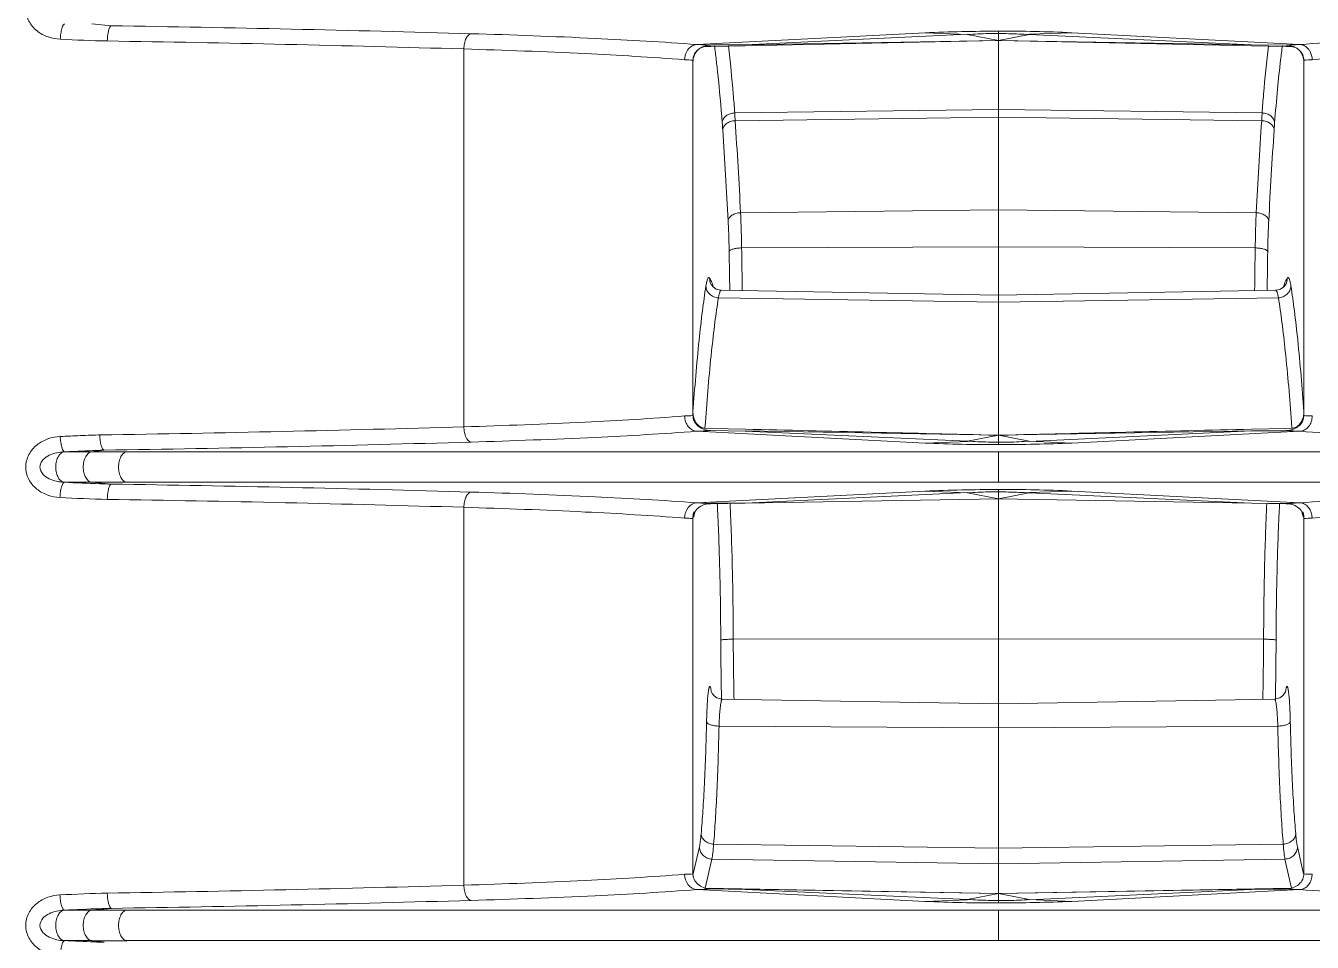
# Model space of a CAD drawing. Header units: millimetres. Extents: x 0 to 2524, y 0 to 1785.
# Drawn here: x 540.9 to 591.4, y 1253.3 to 1289.3 of the extents above; entities that cross this region are included whole.
import ezdxf

# ---------------------------------------------------------------- set-up
doc = ezdxf.new("R2010")
doc.units = ezdxf.units.MM
doc.header["$LTSCALE"] = 0.1
doc.layers.get('0').update_dxf_attribs({"lineweight": 13})

msp = doc.modelspace()

# ---------------------------------------------------------------- linework, layer by layer
for p, q in [((544.218, 1289.299), (543.449, 1289.368)), ((567.219, 1288.561), (576.187, 1289.026)), ((577.852, 1288.962), (569.12, 1288.552)), ((577.853, 1288.949), (576.187, 1289.026)), ((577.853, 1288.949), (579.064, 1288.718)), ((580.276, 1288.949), (579.064, 1288.718)), ((579.064, 1289.088), (579.064, 1288.997)), ((579.064, 1288.992), (579.064, 1288.718)), ((580.276, 1288.949), (589.009, 1288.552)), ((580.277, 1288.962), (581.942, 1289.026)), ((590.91, 1288.561), (581.942, 1289.026)), ((558.064, 1288.387), (558.064, 1273.548)), ((567.401, 1288.553), (567.218, 1288.561)), ((567.574, 1288.545), (567.401, 1288.553)), ((567.57, 1288.483), (567.766, 1288.487)), ((567.765, 1288.535), (567.574, 1288.545)), ((567.765, 1288.544), (569.12, 1288.547)), ((567.766, 1288.487), (569.121, 1288.514)), ((569.12, 1288.547), (579.064, 1288.718)), ((569.121, 1288.514), (579.064, 1288.717)), ((579.064, 1287.042), (579.064, 1288.718)), ((589.008, 1288.515), (579.064, 1288.717)), ((579.064, 1288.718), (589.009, 1288.547)), ((590.363, 1288.487), (589.008, 1288.515)), ((590.364, 1288.535), (589.009, 1288.552)), ((590.558, 1288.483), (590.363, 1288.487)), ((590.545, 1288.544), (590.364, 1288.535)), ((567.064, 1287.946), (567.064, 1273.989)), ((567.064, 1287.872), (567.068, 1287.942)), ((567.064, 1274.14), (567.064, 1287.872)), ((591.065, 1287.872), (591.061, 1287.943)), ((591.065, 1273.989), (591.065, 1287.946)), ((591.065, 1274.141), (591.065, 1287.872)), ((579.064, 1278.72), (579.064, 1287.042)), ((568.705, 1285.874), (579.064, 1286.007)), ((589.423, 1285.874), (579.064, 1286.007)), ((568.723, 1285.569), (579.064, 1285.704)), ((589.406, 1285.569), (579.064, 1285.704)), ((568.936, 1281.957), (579.064, 1282.069)), ((589.193, 1281.957), (579.064, 1282.069)), ((568.975, 1280.572), (579.064, 1280.62)), ((589.154, 1280.573), (579.064, 1280.62)), ((567.788, 1279.123), (567.782, 1279.133)), ((567.864, 1279.042), (567.865, 1279.037)), ((579.064, 1278.72), (568.175, 1278.909)), ((589.954, 1278.91), (579.064, 1278.72)), ((579.064, 1278.438), (579.064, 1278.719)), ((590.265, 1279.042), (590.264, 1279.037)), ((590.298, 1279.059), (590.306, 1279.076)), ((568.065, 1278.615), (579.064, 1278.438)), ((590.064, 1278.616), (579.064, 1278.438)), ((579.065, 1274.537), (579.064, 1278.438)), ((579.065, 1273.217), (579.065, 1274.537)), ((567.535, 1273.493), (567.552, 1273.732)), ((590.595, 1273.493), (590.577, 1273.733)), ((576.187, 1272.91), (567.219, 1273.374)), ((567.767, 1273.487), (567.535, 1273.493)), ((567.765, 1273.4), (569.12, 1273.383)), ((569.122, 1273.455), (567.767, 1273.487)), ((579.064, 1273.218), (569.12, 1273.388)), ((577.853, 1272.986), (569.12, 1273.383)), ((577.853, 1272.986), (579.064, 1273.218)), ((579.065, 1273.217), (578.997, 1273.219)), ((589.009, 1273.388), (579.064, 1273.218)), ((579.065, 1273.217), (579.132, 1273.219)), ((580.276, 1272.986), (579.064, 1273.218)), ((579.064, 1273.218), (579.064, 1272.943)), ((580.277, 1272.973), (589.009, 1273.384)), ((581.942, 1272.91), (590.91, 1273.374)), ((589.007, 1273.455), (590.361, 1273.488)), ((590.364, 1273.392), (589.009, 1273.388)), ((590.361, 1273.488), (590.595, 1273.493)), ((543.449, 1272.567), (543.93, 1272.632)), ((577.852, 1272.973), (576.187, 1272.91)), ((579.064, 1272.939), (579.064, 1272.848)), ((580.276, 1272.986), (581.942, 1272.91)), ((542.375, 1272.567), (543.449, 1272.567)), ((579.064, 1272.567), (544.823, 1272.567)), ((613.306, 1272.567), (579.064, 1272.567)), ((542.37, 1271.369), (543.449, 1271.369)), ((544.218, 1271.299), (543.449, 1271.368)), ((544.823, 1271.369), (579.064, 1271.369)), ((579.064, 1271.369), (613.306, 1271.369)), ((567.219, 1270.561), (576.187, 1271.026)), ((577.852, 1270.962), (569.12, 1270.552)), ((569.12, 1270.547), (579.064, 1270.718)), ((579.065, 1270.717), (569.12, 1270.543)), ((577.853, 1270.949), (576.187, 1271.026)), ((577.853, 1270.949), (579.064, 1270.718)), ((580.276, 1270.949), (579.064, 1270.718)), ((579.064, 1271.088), (579.064, 1270.997)), ((579.064, 1270.992), (579.064, 1270.718)), ((579.064, 1270.718), (589.009, 1270.547)), ((579.065, 1270.444), (579.065, 1270.718)), ((579.065, 1270.717), (589.009, 1270.543)), ((580.276, 1270.949), (589.009, 1270.552)), ((580.277, 1270.962), (581.942, 1271.026)), ((590.91, 1270.561), (581.942, 1271.026)), ((558.064, 1255.548), (558.064, 1270.387)), ((567.663, 1270.517), (567.554, 1270.515)), ((567.765, 1270.535), (567.568, 1270.545)), ((567.766, 1270.519), (567.663, 1270.517)), ((567.765, 1270.544), (569.12, 1270.547)), ((569.12, 1270.543), (567.766, 1270.519)), ((579.065, 1262.666), (579.065, 1270.444)), ((590.364, 1270.535), (589.009, 1270.552)), ((589.009, 1270.543), (590.363, 1270.52)), ((590.363, 1270.52), (590.459, 1270.518)), ((590.545, 1270.544), (590.364, 1270.535)), ((590.459, 1270.518), (590.575, 1270.516)), ((567.065, 1255.937), (567.064, 1270.016)), ((567.064, 1269.946), (567.064, 1255.989)), ((591.065, 1255.937), (591.065, 1270.017)), ((591.065, 1255.989), (591.065, 1269.946)), ((568.648, 1265.206), (579.065, 1265.219)), ((589.482, 1265.207), (579.065, 1265.219)), ((579.065, 1262.666), (568.218, 1262.856)), ((589.911, 1262.856), (579.065, 1262.666)), ((579.065, 1261.728), (579.065, 1262.666)), ((568.09, 1261.793), (579.065, 1261.728)), ((590.04, 1261.794), (579.065, 1261.728)), ((579.065, 1257.001), (579.065, 1261.728)), ((567.318, 1257.052), (567.076, 1255.987)), ((567.876, 1257.158), (579.065, 1257.001)), ((590.254, 1257.159), (579.065, 1257.001)), ((579.065, 1256.382), (579.065, 1257.001)), ((590.811, 1257.052), (591.054, 1255.987)), ((567.548, 1255.426), (567.809, 1256.571)), ((567.809, 1256.571), (579.065, 1256.382)), ((590.321, 1256.571), (579.065, 1256.382)), ((590.582, 1255.427), (590.321, 1256.571)), ((579.065, 1255.217), (579.065, 1256.382)), ((567.219, 1255.374), (576.187, 1254.91)), ((579.065, 1255.217), (567.548, 1255.426)), ((567.765, 1255.4), (569.12, 1255.383)), ((579.064, 1255.218), (569.12, 1255.388)), ((577.853, 1254.986), (569.12, 1255.383)), ((577.852, 1254.973), (576.187, 1254.91)), ((577.853, 1254.986), (579.064, 1255.218)), ((579.064, 1254.943), (579.064, 1255.218)), ((579.065, 1255.217), (590.582, 1255.427)), ((589.009, 1255.388), (579.064, 1255.218)), ((580.276, 1254.986), (579.064, 1255.218)), ((580.276, 1254.986), (581.942, 1254.91)), ((580.277, 1254.973), (589.009, 1255.384)), ((590.91, 1255.374), (581.942, 1254.91)), ((590.364, 1255.392), (589.009, 1255.388)), ((542.37, 1254.567), (543.449, 1254.567)), ((543.449, 1254.567), (544.218, 1254.637)), ((579.064, 1254.567), (544.823, 1254.567)), ((579.064, 1254.848), (579.064, 1254.939)), ((613.306, 1254.567), (579.064, 1254.567)), ((542.375, 1253.369), (543.449, 1253.369)), ((543.449, 1253.368), (543.93, 1253.303)), ((544.823, 1253.369), (579.064, 1253.369)), ((579.064, 1253.369), (613.306, 1253.369))]:
    msp.add_line(p, q)
for points in [[(568.175, 1278.909), (568.143, 1278.911), (567.977, 1278.956), (567.852, 1279.043), (567.788, 1279.123)], [(590.276, 1279.043), (590.152, 1278.957), (589.988, 1278.912), (589.954, 1278.91)], [(590.347, 1279.133), (590.341, 1279.123), (590.276, 1279.043)], [(568.218, 1262.856), (568.16, 1262.86), (568.004, 1262.909), (567.891, 1262.989), (567.816, 1263.081), (567.782, 1263.15), (567.776, 1263.166)], [(590.353, 1263.164), (590.354, 1263.167), (590.344, 1263.141), (590.307, 1263.071), (590.23, 1262.981), (590.114, 1262.904), (589.96, 1262.859), (589.911, 1262.856)]]:
    msp.add_lwpolyline(points)
for centre, radius, start, end in [((528.829, 274.428), 1014.987, 88.333408, 89.131269), ((579.388, 1206.779), 82.309, 90.2251, 92.22854), ((579.151, 1225.937), 63.151, 87.46742, 90.07874), ((527.85, 247.857), 1040.969, 88.336709, 89.107811), ((567.656, 1287.929), 0.577, 137.5777, 141.3675), ((567.737, 1287.79), 0.738, 115.6872, 123.9742), ((567.765, 1287.732), 0.802, 110.5915, 115.7265), ((534.883, 1284.07), 33.324, 6.7019, 7.6621), ((623.24, 1284.072), 33.317, 172.3388, 173.2992), ((596.267, 1170.296), 118.386, 92.59287, 92.77036), ((590.365, 1287.737), 0.797, 64.0894, 68.5744), ((590.473, 1287.93), 0.577, 39.2347, 42.0996), ((561.285, 1170.34), 117.748, 87.18658, 87.34669), ((567.772, 1287.872), 0.708, 170.7382, 174.2641), ((567.758, 1287.874), 0.694, 160.1019, 170.767), ((590.37, 1287.875), 0.694, 9.2386, 19.9005), ((590.356, 1287.872), 0.708, 5.7394, 9.2674), ((596.846, 1170.316), 117.772, 92.65358, 92.8136), ((543.19, 1283.551), 25.098, 3.7903, 4.4299), ((318.014, 1268.927), 251.26, 2.97258, 3.79768), ((840.07, 1268.937), 251.214, 176.20395, 177.0292), ((614.934, 1283.553), 25.093, 175.5716, 176.2113), ((314.816, 1268.386), 253.975, 2.99151, 3.7982), ((843.263, 1268.397), 253.925, 176.20343, 177.01028), ((304.188, 1275.66), 264.341, 0.70495, 1.03553), ((281.697, 1275.515), 287.322, 0.67404, 1.00852), ((876.371, 1275.527), 287.262, 178.99366, 179.32821), ((853.889, 1275.672), 264.288, 178.96664, 179.2973), ((565.151, 1278.286), 2.816, 15.5849, 15.8532), ((592.983, 1278.285), 2.821, 164.1464, 164.4372), ((561.256, 1392.21), 118.364, 272.65336, 272.81259), ((567.948, 1274.14), 0.884, 179.9648, 189.7088), ((590.181, 1274.14), 0.884, 350.2936, 0.0375), ((596.872, 1392.187), 118.341, 267.1872, 267.34713), ((528.36, 2287.942), 1014.829, 270.871396, 271.677306), ((561, 1409.69), 136.458, 272.61213, 272.84192), ((596.383, 1393.909), 120.659, 267.14038, 267.40025), ((527.144, 2360.42), 1087.919, 270.884096, 271.643475), ((578.977, 1335.995), 63.147, 267.46749, 270.07898), ((578.741, 1355.168), 82.32, 270.22523, 272.2284), ((544.361, 1859.585), 587.018, 269.910953, 270.045083), ((544.361, 684.712), 586.657, 89.954876, 90.089088), ((528.829, 256.428), 1014.987, 88.333408, 89.131269), ((527.85, 229.857), 1040.969, 88.336709, 89.107812), ((579.388, 1188.779), 82.309, 90.2251, 92.22854), ((579.151, 1207.937), 63.151, 87.46742, 90.07874), ((561.854, 1152.113), 118.569, 87.23755, 87.40704), ((567.777, 1269.7), 0.837, 100.6239, 110.5957), ((567.776, 1269.707), 0.829, 90.7478, 100.643), ((499.99, 1266.831), 68.128, 2.7978, 3.12055), ((658.126, 1266.834), 68.114, 176.88121, 177.20402), ((590.353, 1269.708), 0.829, 79.924, 89.2313), ((590.352, 1269.704), 0.833, 68.5912, 79.9454), ((596.267, 1152.295), 118.387, 92.59287, 92.77036), ((561.284, 1152.333), 117.755, 87.18659, 87.34669), ((596.846, 1152.309), 117.779, 92.65358, 92.81359), ((716.851, 1265.8), 148.695, 180.24182, 181.13869), ((702.021, 1265.792), 133.375, 180.25157, 181.26993), ((456.133, 1265.787), 133.35, 358.73221, 359.75076), ((441.308, 1265.794), 148.665, 358.86346, 359.76051), ((561.283, 1373.638), 117.79, 272.65371, 272.81339), ((596.844, 1373.592), 117.744, 267.18639, 267.34682), ((528.791, 2253.889), 998.769, 270.876262, 271.679571), ((527.88, 2312.398), 1057.887, 270.884909, 271.650414), ((561.909, 1372.61), 117.356, 272.59273, 272.86005), ((596.124, 1370.609), 115.353, 267.13751, 267.40959), ((544.361, 1841.286), 586.719, 269.910919, 270.045117), ((578.978, 1317.999), 63.151, 267.46757, 270.07889), ((578.741, 1337.156), 82.309, 270.2251, 272.22854), ((544.361, 666.401), 586.967, 89.954912, 90.089052)]:
    msp.add_arc(centre, radius, start, end)
for points, knots in [([(542.21, 1288.769), (542.047, 1288.777), (541.72, 1288.837), (541.277, 1289.073), (540.943, 1289.46), (540.81, 1289.963), (540.938, 1290.467), (541.269, 1290.856), (541.71, 1291.095), (542.038, 1291.157), (542.201, 1291.166)], [0, 0, 0, 0, 0.123702, 0.248135, 0.373626, 0.49996, 0.626309, 0.75183, 0.876286, 1, 1, 1, 1]), ([(542.376, 1289.369), (542.351, 1289.365), (542.302, 1289.297), (542.263, 1289.171), (542.225, 1288.985), (542.213, 1288.845), (542.21, 1288.77)], [0, 0, 0, 0, 0.118475, 0.338595, 0.645808, 1, 1, 1, 1]), ([(544.218, 1289.299), (544.191, 1289.294), (544.139, 1289.227), (544.077, 1289.029), (544.059, 1288.838), (544.057, 1288.7)], [0, 0, 0, 0, 0.12763, 0.34884, 1, 1, 1, 1]), ([(558.345, 1288.986), (558.308, 1288.982), (558.224, 1288.929), (558.137, 1288.791), (558.083, 1288.601), (558.066, 1288.46), (558.064, 1288.387)], [0, 0, 0, 0, 0.162976, 0.394179, 0.689958, 1, 1, 1, 1]), ([(567.219, 1288.561), (565.889, 1288.662), (562.933, 1288.831), (559.975, 1288.939), (558.349, 1288.986)], [0, 0, 0, 0, 0.45044, 1, 1, 1, 1]), ([(579.064, 1288.997), (578.932, 1288.995), (578.527, 1288.991), (578.123, 1288.972), (577.853, 1288.949)], [0, 0, 0, 0, 0.328643, 1, 1, 1, 1]), ([(579.064, 1288.992), (579.197, 1288.991), (579.602, 1288.985), (580.006, 1288.968), (580.276, 1288.949)], [0, 0, 0, 0, 0.328716, 1, 1, 1, 1]), ([(599.78, 1288.986), (598.154, 1288.939), (595.196, 1288.831), (592.24, 1288.662), (590.91, 1288.561)], [0, 0, 0, 0, 0.549559, 1, 1, 1, 1]), ([(558.064, 1288.387), (559.653, 1288.34), (562.545, 1288.231), (565.435, 1288.063), (566.735, 1287.962)], [0, 0, 0, 0, 0.54924, 1, 1, 1, 1]), ([(566.882, 1288.378), (566.86, 1288.35), (566.777, 1288.226), (566.738, 1288.075), (566.736, 1287.962)], [0, 0, 0, 0, 0.242476, 1, 1, 1, 1]), ([(567.036, 1288.509), (567.021, 1288.501), (566.964, 1288.465), (566.914, 1288.418), (566.882, 1288.378)], [0, 0, 0, 0, 0.243071, 1, 1, 1, 1]), ([(567.219, 1288.561), (567.171, 1288.559), (567.107, 1288.544), (567.05, 1288.517), (567.036, 1288.509)], [0, 0, 0, 0, 0.742817, 1, 1, 1, 1]), ([(568.707, 1285.874), (568.688, 1286.118), (568.616, 1286.998), (568.531, 1287.877), (568.454, 1288.51)], [0, 0, 0, 0, 0.277737, 1, 1, 1, 1]), ([(589.421, 1285.874), (589.44, 1286.119), (589.512, 1286.998), (589.598, 1287.877), (589.674, 1288.51)], [0, 0, 0, 0, 0.277736, 1, 1, 1, 1]), ([(590.91, 1288.561), (590.958, 1288.559), (591.022, 1288.544), (591.079, 1288.517), (591.093, 1288.509)], [0, 0, 0, 0, 0.742848, 1, 1, 1, 1]), ([(591.093, 1288.509), (591.108, 1288.501), (591.165, 1288.466), (591.215, 1288.418), (591.247, 1288.379)], [0, 0, 0, 0, 0.243055, 1, 1, 1, 1]), ([(591.247, 1288.379), (591.269, 1288.351), (591.352, 1288.226), (591.391, 1288.075), (591.393, 1287.962)], [0, 0, 0, 0, 0.242489, 1, 1, 1, 1]), ([(591.393, 1287.962), (592.694, 1288.063), (595.583, 1288.231), (598.476, 1288.34), (600.065, 1288.387)], [0, 0, 0, 0, 0.450754, 1, 1, 1, 1]), ([(567.979, 1287.959), (568, 1287.776), (568.092, 1286.954), (568.163, 1286.13), (568.213, 1285.49)], [0, 0, 0, 0, 0.223334, 1, 1, 1, 1]), ([(590.15, 1287.96), (590.105, 1287.578), (590.019, 1286.755), (589.95, 1285.931), (589.915, 1285.49)], [0, 0, 0, 0, 0.464826, 1, 1, 1, 1]), ([(568.707, 1285.874), (568.645, 1285.871), (568.522, 1285.849), (568.363, 1285.766), (568.249, 1285.643), (568.216, 1285.539), (568.213, 1285.49)], [0, 0, 0, 0, 0.276877, 0.540341, 0.780675, 1, 1, 1, 1]), ([(568.723, 1285.569), (568.721, 1285.595), (568.716, 1285.697), (568.708, 1285.798), (568.705, 1285.874)], [0, 0, 0, 0, 0.257846, 1, 1, 1, 1]), ([(589.406, 1285.569), (589.407, 1285.595), (589.413, 1285.697), (589.42, 1285.799), (589.423, 1285.874)], [0, 0, 0, 0, 0.257846, 1, 1, 1, 1]), ([(589.421, 1285.874), (589.484, 1285.872), (589.606, 1285.849), (589.766, 1285.766), (589.88, 1285.643), (589.913, 1285.54), (589.915, 1285.49)], [0, 0, 0, 0, 0.276877, 0.54034, 0.780675, 1, 1, 1, 1]), ([(568.723, 1285.569), (568.661, 1285.566), (568.541, 1285.544), (568.384, 1285.467), (568.27, 1285.354), (568.236, 1285.257), (568.233, 1285.21)], [0, 0, 0, 0, 0.283621, 0.550241, 0.788194, 1, 1, 1, 1]), ([(589.406, 1285.569), (589.468, 1285.566), (589.588, 1285.545), (589.745, 1285.468), (589.858, 1285.354), (589.892, 1285.257), (589.895, 1285.211)], [0, 0, 0, 0, 0.283621, 0.55024, 0.788194, 1, 1, 1, 1]), ([(568.936, 1281.957), (568.875, 1281.954), (568.756, 1281.936), (568.6, 1281.869), (568.485, 1281.77), (568.448, 1281.682), (568.445, 1281.641)], [0, 0, 0, 0, 0.295227, 0.567799, 0.801923, 1, 1, 1, 1]), ([(568.975, 1280.572), (568.973, 1280.696), (568.965, 1281.158), (568.951, 1281.619), (568.936, 1281.957)], [0, 0, 0, 0, 0.268703, 1, 1, 1, 1]), ([(589.154, 1280.573), (589.155, 1280.697), (589.164, 1281.158), (589.178, 1281.62), (589.193, 1281.957)], [0, 0, 0, 0, 0.268703, 1, 1, 1, 1]), ([(589.192, 1281.957), (589.254, 1281.955), (589.373, 1281.936), (589.529, 1281.869), (589.643, 1281.771), (589.68, 1281.683), (589.684, 1281.641)], [0, 0, 0, 0, 0.295226, 0.567798, 0.801923, 1, 1, 1, 1]), ([(568.445, 1281.641), (568.45, 1281.549), (568.469, 1281.148), (568.48, 1280.747), (568.485, 1280.437)], [0, 0, 0, 0, 0.228645, 1, 1, 1, 1]), ([(589.684, 1281.641), (589.679, 1281.55), (589.66, 1281.149), (589.649, 1280.747), (589.643, 1280.438)], [0, 0, 0, 0, 0.228645, 1, 1, 1, 1]), ([(568.975, 1280.572), (568.914, 1280.571), (568.801, 1280.563), (568.668, 1280.539), (568.581, 1280.512), (568.534, 1280.49), (568.501, 1280.467), (568.488, 1280.447), (568.485, 1280.437)], [0, 0, 0, 0, 0.3469, 0.648432, 0.770685, 0.869877, 0.945097, 1, 1, 1, 1]), ([(589.154, 1280.573), (589.214, 1280.571), (589.327, 1280.563), (589.46, 1280.54), (589.547, 1280.512), (589.595, 1280.49), (589.628, 1280.467), (589.641, 1280.447), (589.643, 1280.438)], [0, 0, 0, 0, 0.346898, 0.648429, 0.770683, 0.869876, 0.945096, 1, 1, 1, 1]), ([(567.575, 1279.079), (567.584, 1279.138), (567.599, 1279.219), (567.624, 1279.315), (567.642, 1279.363), (567.658, 1279.394), (567.676, 1279.41), (567.691, 1279.409), (567.705, 1279.401), (567.712, 1279.39), (567.717, 1279.381)], [0, 0, 0, 0, 0.450425, 0.615546, 0.740335, 0.826468, 0.880652, 0.903234, 0.928696, 1, 1, 1, 1]), ([(567.717, 1279.381), (567.731, 1279.366), (567.758, 1279.327), (567.81, 1279.22), (567.84, 1279.125), (567.86, 1279.055)], [0, 0, 0, 0, 0.170653, 0.392307, 1, 1, 1, 1]), ([(590.412, 1279.382), (590.398, 1279.367), (590.371, 1279.328), (590.319, 1279.22), (590.288, 1279.125), (590.269, 1279.055)], [0, 0, 0, 0, 0.170659, 0.392315, 1, 1, 1, 1]), ([(590.554, 1279.079), (590.544, 1279.139), (590.53, 1279.22), (590.504, 1279.316), (590.487, 1279.363), (590.471, 1279.395), (590.453, 1279.41), (590.438, 1279.409), (590.424, 1279.401), (590.417, 1279.39), (590.412, 1279.382)], [0, 0, 0, 0, 0.450413, 0.61553, 0.740318, 0.826453, 0.880642, 0.903228, 0.928693, 1, 1, 1, 1]), ([(567.575, 1279.079), (567.523, 1278.755), (567.425, 1278.048), (567.24, 1276.403), (567.132, 1275.079), (567.064, 1274.14)], [0, 0, 0, 0, 0.197673, 0.431337, 1, 1, 1, 1]), ([(568.065, 1278.615), (568.002, 1278.618), (567.876, 1278.645), (567.715, 1278.748), (567.605, 1278.899), (567.576, 1279.019), (567.575, 1279.079)], [0, 0, 0, 0, 0.257576, 0.511757, 0.75914, 1, 1, 1, 1]), ([(568.065, 1278.615), (568.073, 1278.658), (568.088, 1278.733), (568.111, 1278.817), (568.131, 1278.866), (568.146, 1278.893), (568.164, 1278.91), (568.175, 1278.909)], [0, 0, 0, 0, 0.405576, 0.703936, 0.813122, 0.896781, 1, 1, 1, 1]), ([(590.064, 1278.616), (590.056, 1278.659), (590.041, 1278.733), (590.018, 1278.817), (589.997, 1278.866), (589.982, 1278.893), (589.965, 1278.91), (589.954, 1278.91)], [0, 0, 0, 0, 0.405566, 0.703921, 0.813107, 0.896769, 1, 1, 1, 1]), ([(590.064, 1278.616), (590.127, 1278.618), (590.253, 1278.646), (590.413, 1278.749), (590.524, 1278.899), (590.552, 1279.02), (590.554, 1279.079)], [0, 0, 0, 0, 0.257576, 0.511757, 0.75914, 1, 1, 1, 1]), ([(590.554, 1279.079), (590.605, 1278.756), (590.704, 1278.049), (590.889, 1276.403), (590.997, 1275.079), (591.065, 1274.141)], [0, 0, 0, 0, 0.197674, 0.431338, 1, 1, 1, 1]), ([(567.552, 1273.732), (567.62, 1274.661), (567.729, 1275.971), (567.915, 1277.597), (568.013, 1278.296), (568.065, 1278.615)], [0, 0, 0, 0, 0.56882, 0.802507, 1, 1, 1, 1]), ([(590.577, 1273.733), (590.509, 1274.661), (590.4, 1275.971), (590.214, 1277.598), (590.116, 1278.297), (590.064, 1278.616)], [0, 0, 0, 0, 0.568821, 0.802508, 1, 1, 1, 1]), ([(566.736, 1273.974), (565.435, 1273.872), (562.545, 1273.705), (559.653, 1273.596), (558.064, 1273.548)], [0, 0, 0, 0, 0.45077, 1, 1, 1, 1]), ([(567.219, 1273.374), (567.155, 1273.377), (567.023, 1273.414), (566.866, 1273.553), (566.763, 1273.748), (566.737, 1273.897), (566.735, 1273.974)], [0, 0, 0, 0, 0.227241, 0.46859, 0.728501, 1, 1, 1, 1]), ([(567.535, 1273.493), (567.474, 1273.494), (567.352, 1273.529), (567.213, 1273.653), (567.121, 1273.812), (567.087, 1273.931), (567.077, 1273.991)], [0, 0, 0, 0, 0.248988, 0.498837, 0.749288, 1, 1, 1, 1]), ([(567.474, 1273.456), (567.397, 1273.486), (567.251, 1273.569), (567.146, 1273.703), (567.111, 1273.777)], [0, 0, 0, 0, 0.500445, 1, 1, 1, 1]), ([(590.595, 1273.493), (590.655, 1273.495), (590.777, 1273.53), (590.916, 1273.653), (591.008, 1273.813), (591.042, 1273.931), (591.052, 1273.991)], [0, 0, 0, 0, 0.248988, 0.498837, 0.749288, 1, 1, 1, 1]), ([(591.02, 1273.783), (590.985, 1273.707), (590.879, 1273.57), (590.731, 1273.486), (590.653, 1273.455)], [0, 0, 0, 0, 0.499526, 1, 1, 1, 1]), ([(590.91, 1273.374), (590.974, 1273.377), (591.106, 1273.414), (591.263, 1273.553), (591.366, 1273.748), (591.392, 1273.897), (591.394, 1273.974)], [0, 0, 0, 0, 0.227228, 0.468594, 0.728493, 1, 1, 1, 1]), ([(542.197, 1270.77), (542.034, 1270.779), (541.707, 1270.841), (541.267, 1271.081), (540.937, 1271.47), (540.81, 1271.974), (540.943, 1272.476), (541.276, 1272.862), (541.718, 1273.098), (542.045, 1273.158), (542.208, 1273.166)], [0, 0, 0, 0, 0.123715, 0.248168, 0.373683, 0.500029, 0.626364, 0.751862, 0.8763, 1, 1, 1, 1]), ([(542.208, 1273.166), (542.473, 1273.178), (542.869, 1273.196), (543.398, 1273.218), (543.662, 1273.226), (543.794, 1273.231)], [0, 0, 0, 0, 0.500771, 0.750584, 1, 1, 1, 1]), ([(542.375, 1272.567), (542.35, 1272.57), (542.302, 1272.639), (542.264, 1272.764), (542.224, 1272.951), (542.212, 1273.091), (542.208, 1273.166)], [0, 0, 0, 0, 0.117858, 0.337921, 0.645565, 1, 1, 1, 1]), ([(543.93, 1272.631), (543.903, 1272.636), (543.85, 1272.703), (543.787, 1272.901), (543.768, 1273.092), (543.765, 1273.231)], [0, 0, 0, 0, 0.127756, 0.349061, 1, 1, 1, 1]), ([(558.344, 1272.949), (558.255, 1272.958), (558.144, 1273.116), (558.083, 1273.33), (558.066, 1273.474), (558.064, 1273.548)], [0, 0, 0, 0, 0.385942, 0.67618, 1, 1, 1, 1]), ([(558.346, 1272.949), (559.973, 1272.997), (562.932, 1273.105), (565.889, 1273.273), (567.219, 1273.374)], [0, 0, 0, 0, 0.549541, 1, 1, 1, 1]), ([(590.91, 1273.374), (592.24, 1273.273), (595.197, 1273.105), (598.157, 1272.997), (599.783, 1272.949)], [0, 0, 0, 0, 0.45046, 1, 1, 1, 1]), ([(542.375, 1272.567), (542.505, 1272.573), (543.023, 1272.596), (543.542, 1272.619), (543.93, 1272.63)], [0, 0, 0, 0, 0.251227, 1, 1, 1, 1]), ([(579.064, 1272.943), (578.932, 1272.945), (578.527, 1272.95), (578.123, 1272.967), (577.853, 1272.986)], [0, 0, 0, 0, 0.328709, 1, 1, 1, 1]), ([(579.064, 1272.939), (579.197, 1272.94), (579.602, 1272.945), (580.006, 1272.964), (580.276, 1272.986)], [0, 0, 0, 0, 0.328651, 1, 1, 1, 1]), ([(542.375, 1272.567), (542.272, 1272.563), (542.068, 1272.538), (541.822, 1272.457), (541.644, 1272.354), (541.525, 1272.254), (541.436, 1272.125), (541.386, 1271.92), (541.509, 1271.667), (541.77, 1271.497), (542.062, 1271.398), (542.267, 1271.373), (542.37, 1271.369)], [0, 0, 0, 0, 0.125249, 0.250281, 0.312855, 0.375662, 0.438448, 0.501433, 0.625042, 0.749708, 0.874702, 1, 1, 1, 1]), ([(542.37, 1271.369), (542.325, 1271.374), (542.227, 1271.417), (542.121, 1271.554), (542.05, 1271.745), (542.025, 1271.97), (542.051, 1272.194), (542.122, 1272.385), (542.23, 1272.52), (542.329, 1272.563), (542.375, 1272.567)], [0, 0, 0, 0, 0.09177, 0.203553, 0.342025, 0.499671, 0.657112, 0.795095, 0.906896, 1, 1, 1, 1]), ([(543.449, 1271.369), (543.404, 1271.373), (543.304, 1271.418), (543.196, 1271.561), (543.128, 1271.753), (543.106, 1271.968), (543.128, 1272.182), (543.196, 1272.374), (543.304, 1272.517), (543.404, 1272.563), (543.449, 1272.567)], [0, 0, 0, 0, 0.091598, 0.211061, 0.354283, 0.5, 0.645717, 0.788939, 0.908402, 1, 1, 1, 1]), ([(544.823, 1271.369), (544.78, 1271.373), (544.682, 1271.419), (544.579, 1271.562), (544.514, 1271.754), (544.492, 1271.968), (544.514, 1272.182), (544.579, 1272.373), (544.682, 1272.516), (544.78, 1272.563), (544.823, 1272.567)], [0, 0, 0, 0, 0.089758, 0.20873, 0.352828, 0.5, 0.647172, 0.79127, 0.910242, 1, 1, 1, 1]), ([(579.064, 1271.369), (579.063, 1271.387), (579.067, 1271.449), (579.064, 1271.575), (579.065, 1271.757), (579.064, 1271.968), (579.065, 1272.179), (579.064, 1272.361), (579.067, 1272.486), (579.062, 1272.549), (579.064, 1272.567)], [0, 0, 0, 0, 0.04575, 0.156121, 0.315044, 0.500201, 0.685362, 0.844145, 0.954306, 1, 1, 1, 1]), ([(542.37, 1271.369), (542.344, 1271.366), (542.292, 1271.298), (542.248, 1271.172), (542.212, 1270.985), (542.2, 1270.845), (542.196, 1270.77)], [0, 0, 0, 0, 0.121759, 0.34286, 0.648189, 1, 1, 1, 1]), ([(544.218, 1271.299), (544.065, 1271.302), (543.449, 1271.318), (542.833, 1271.348), (542.37, 1271.369)], [0, 0, 0, 0, 0.248144, 1, 1, 1, 1]), ([(544.218, 1271.299), (544.191, 1271.294), (544.139, 1271.227), (544.077, 1271.029), (544.059, 1270.838), (544.057, 1270.7)], [0, 0, 0, 0, 0.127629, 0.34884, 1, 1, 1, 1]), ([(558.345, 1270.986), (558.308, 1270.982), (558.224, 1270.929), (558.137, 1270.791), (558.083, 1270.601), (558.066, 1270.46), (558.064, 1270.387)], [0, 0, 0, 0, 0.162976, 0.394179, 0.689958, 1, 1, 1, 1]), ([(567.219, 1270.561), (565.889, 1270.662), (562.933, 1270.831), (559.975, 1270.939), (558.349, 1270.986)], [0, 0, 0, 0, 0.45044, 1, 1, 1, 1]), ([(579.064, 1270.997), (578.932, 1270.995), (578.527, 1270.991), (578.123, 1270.972), (577.853, 1270.949)], [0, 0, 0, 0, 0.328643, 1, 1, 1, 1]), ([(579.064, 1270.992), (579.197, 1270.991), (579.602, 1270.985), (580.006, 1270.968), (580.276, 1270.949)], [0, 0, 0, 0, 0.328716, 1, 1, 1, 1]), ([(599.78, 1270.986), (598.154, 1270.939), (595.196, 1270.831), (592.24, 1270.662), (590.91, 1270.561)], [0, 0, 0, 0, 0.549559, 1, 1, 1, 1]), ([(558.064, 1270.387), (559.653, 1270.34), (562.545, 1270.231), (565.435, 1270.063), (566.735, 1269.962)], [0, 0, 0, 0, 0.54924, 1, 1, 1, 1]), ([(567.219, 1270.561), (567.156, 1270.559), (567.026, 1270.52), (566.812, 1270.333), (566.739, 1270.109), (566.736, 1269.962)], [0, 0, 0, 0, 0.225854, 0.469582, 1, 1, 1, 1]), ([(567.132, 1270.178), (567.129, 1270.156), (567.122, 1270.117), (567.11, 1270.066), (567.098, 1270.032), (567.088, 1270.015), (567.082, 1270.011)], [0, 0, 0, 0, 0.384395, 0.678612, 0.881669, 1, 1, 1, 1]), ([(567.483, 1270.483), (567.404, 1270.453), (567.254, 1270.37), (567.145, 1270.232), (567.11, 1270.156)], [0, 0, 0, 0, 0.50034, 1, 1, 1, 1]), ([(568.037, 1270.156), (568.075, 1269.372), (568.131, 1267.71), (568.153, 1266.048), (568.157, 1265.172)], [0, 0, 0, 0, 0.47267, 1, 1, 1, 1]), ([(568.648, 1265.206), (568.644, 1266.145), (568.621, 1267.923), (568.563, 1269.701), (568.523, 1270.539)], [0, 0, 0, 0, 0.528245, 1, 1, 1, 1]), ([(589.482, 1265.207), (589.486, 1266.146), (589.509, 1267.924), (589.566, 1269.701), (589.606, 1270.539)], [0, 0, 0, 0, 0.528245, 1, 1, 1, 1]), ([(590.092, 1270.157), (590.054, 1269.372), (589.998, 1267.711), (589.976, 1266.049), (589.972, 1265.173)], [0, 0, 0, 0, 0.47267, 1, 1, 1, 1]), ([(590.656, 1270.479), (590.733, 1270.449), (590.879, 1270.365), (590.984, 1270.23), (591.018, 1270.155)], [0, 0, 0, 0, 0.500404, 1, 1, 1, 1]), ([(590.91, 1270.561), (590.973, 1270.559), (591.103, 1270.52), (591.317, 1270.333), (591.39, 1270.109), (591.393, 1269.962)], [0, 0, 0, 0, 0.225853, 0.469568, 1, 1, 1, 1]), ([(590.998, 1270.176), (591.001, 1270.155), (591.008, 1270.117), (591.019, 1270.067), (591.031, 1270.034), (591.041, 1270.017), (591.046, 1270.012)], [0, 0, 0, 0, 0.380959, 0.674134, 0.878568, 1, 1, 1, 1]), ([(591.393, 1269.962), (592.694, 1270.063), (595.583, 1270.231), (598.476, 1270.34), (600.065, 1270.387)], [0, 0, 0, 0, 0.450754, 1, 1, 1, 1]), ([(568.648, 1265.206), (568.589, 1265.206), (568.501, 1265.204), (568.388, 1265.2), (568.314, 1265.196), (568.252, 1265.191), (568.205, 1265.185), (568.176, 1265.179), (568.161, 1265.176), (568.157, 1265.172)], [0, 0, 0, 0, 0.359045, 0.532005, 0.687068, 0.814848, 0.910351, 0.971047, 1, 1, 1, 1]), ([(589.482, 1265.207), (589.541, 1265.206), (589.628, 1265.205), (589.741, 1265.2), (589.816, 1265.196), (589.877, 1265.191), (589.924, 1265.186), (589.953, 1265.18), (589.969, 1265.176), (589.972, 1265.173)], [0, 0, 0, 0, 0.359042, 0.532001, 0.687063, 0.814844, 0.910348, 0.971045, 1, 1, 1, 1]), ([(567.599, 1261.964), (567.605, 1262.201), (567.616, 1262.53), (567.644, 1262.93), (567.661, 1263.093), (567.671, 1263.163)], [0, 0, 0, 0, 0.591643, 0.823301, 1, 1, 1, 1]), ([(567.671, 1263.163), (567.675, 1263.191), (567.681, 1263.23), (567.691, 1263.279), (567.698, 1263.306), (567.705, 1263.327), (567.712, 1263.343), (567.719, 1263.353), (567.733, 1263.358), (567.744, 1263.342), (567.751, 1263.325), (567.762, 1263.291), (567.774, 1263.234), (567.782, 1263.185), (567.786, 1263.156)], [0, 0, 0, 0, 0.204213, 0.285722, 0.353334, 0.407044, 0.447143, 0.474765, 0.493594, 0.541152, 0.583192, 0.638865, 0.791821, 1, 1, 1, 1]), ([(590.459, 1263.163), (590.455, 1263.191), (590.448, 1263.231), (590.438, 1263.279), (590.431, 1263.307), (590.424, 1263.328), (590.417, 1263.343), (590.41, 1263.354), (590.396, 1263.359), (590.385, 1263.343), (590.378, 1263.325), (590.367, 1263.29), (590.355, 1263.233), (590.347, 1263.183), (590.343, 1263.154)], [0, 0, 0, 0, 0.203595, 0.284788, 0.352079, 0.405466, 0.445247, 0.472582, 0.491256, 0.539222, 0.581564, 0.637558, 0.791171, 1, 1, 1, 1]), ([(590.53, 1261.964), (590.524, 1262.201), (590.513, 1262.531), (590.485, 1262.93), (590.468, 1263.093), (590.459, 1263.163)], [0, 0, 0, 0, 0.591643, 0.823301, 1, 1, 1, 1]), ([(568.218, 1262.856), (568.209, 1262.856), (568.196, 1262.837), (568.186, 1262.812), (568.171, 1262.762), (568.156, 1262.679), (568.138, 1262.555), (568.123, 1262.4), (568.103, 1262.142), (568.094, 1261.937), (568.09, 1261.793)], [0, 0, 0, 0, 0.025732, 0.049159, 0.080519, 0.167043, 0.284222, 0.429595, 0.60001, 1, 1, 1, 1]), ([(589.911, 1262.856), (589.921, 1262.856), (589.933, 1262.838), (589.943, 1262.812), (589.958, 1262.763), (589.974, 1262.68), (589.991, 1262.555), (590.007, 1262.4), (590.026, 1262.143), (590.035, 1261.938), (590.04, 1261.794)], [0, 0, 0, 0, 0.025734, 0.049161, 0.080521, 0.167046, 0.284225, 0.429597, 0.600011, 1, 1, 1, 1]), ([(567.599, 1261.964), (567.58, 1261.147), (567.542, 1259.98), (567.461, 1258.513), (567.412, 1257.862), (567.386, 1257.561)], [0, 0, 0, 0, 0.555735, 0.794456, 1, 1, 1, 1]), ([(567.599, 1261.964), (567.604, 1261.938), (567.638, 1261.903), (567.694, 1261.87), (567.782, 1261.835), (567.915, 1261.805), (568.029, 1261.795), (568.09, 1261.793)], [0, 0, 0, 0, 0.142697, 0.244238, 0.366369, 0.662428, 1, 1, 1, 1]), ([(567.876, 1257.158), (567.903, 1257.475), (567.951, 1258.161), (568.032, 1259.705), (568.07, 1260.934), (568.09, 1261.793)], [0, 0, 0, 0, 0.20555, 0.444261, 1, 1, 1, 1]), ([(590.53, 1261.964), (590.526, 1261.939), (590.492, 1261.903), (590.435, 1261.871), (590.348, 1261.835), (590.215, 1261.805), (590.101, 1261.795), (590.04, 1261.794)], [0, 0, 0, 0, 0.142698, 0.24424, 0.366371, 0.66243, 1, 1, 1, 1]), ([(590.254, 1257.159), (590.227, 1257.475), (590.179, 1258.161), (590.097, 1259.706), (590.059, 1260.934), (590.04, 1261.794)], [0, 0, 0, 0, 0.20555, 0.444262, 1, 1, 1, 1]), ([(590.53, 1261.964), (590.549, 1261.148), (590.588, 1259.981), (590.669, 1258.514), (590.717, 1257.863), (590.744, 1257.562)], [0, 0, 0, 0, 0.555735, 0.794456, 1, 1, 1, 1]), ([(567.386, 1257.561), (567.377, 1257.461), (567.359, 1257.29), (567.334, 1257.12), (567.318, 1257.052)], [0, 0, 0, 0, 0.589056, 1, 1, 1, 1]), ([(567.386, 1257.561), (567.388, 1257.51), (567.42, 1257.403), (567.532, 1257.273), (567.691, 1257.185), (567.814, 1257.161), (567.876, 1257.158)], [0, 0, 0, 0, 0.224865, 0.467022, 0.728048, 1, 1, 1, 1]), ([(590.744, 1257.562), (590.741, 1257.51), (590.71, 1257.403), (590.597, 1257.273), (590.439, 1257.186), (590.316, 1257.161), (590.254, 1257.159)], [0, 0, 0, 0, 0.224865, 0.467023, 0.728049, 1, 1, 1, 1]), ([(590.744, 1257.562), (590.753, 1257.461), (590.77, 1257.291), (590.796, 1257.121), (590.811, 1257.052)], [0, 0, 0, 0, 0.589056, 1, 1, 1, 1]), ([(567.318, 1257.052), (567.319, 1256.99), (567.347, 1256.866), (567.457, 1256.708), (567.618, 1256.601), (567.745, 1256.573), (567.809, 1256.571)], [0, 0, 0, 0, 0.245253, 0.494105, 0.746375, 1, 1, 1, 1]), ([(567.876, 1257.158), (567.867, 1257.042), (567.85, 1256.846), (567.824, 1256.65), (567.809, 1256.571)], [0, 0, 0, 0, 0.589468, 1, 1, 1, 1]), ([(590.254, 1257.159), (590.263, 1257.043), (590.28, 1256.847), (590.305, 1256.651), (590.321, 1256.571)], [0, 0, 0, 0, 0.589468, 1, 1, 1, 1]), ([(590.811, 1257.052), (590.81, 1256.991), (590.783, 1256.866), (590.673, 1256.709), (590.512, 1256.602), (590.385, 1256.574), (590.321, 1256.571)], [0, 0, 0, 0, 0.245253, 0.494105, 0.746375, 1, 1, 1, 1]), ([(566.736, 1255.974), (565.436, 1255.872), (562.546, 1255.705), (559.653, 1255.596), (558.064, 1255.548)], [0, 0, 0, 0, 0.450752, 1, 1, 1, 1]), ([(567.219, 1255.374), (567.156, 1255.377), (567.026, 1255.416), (566.812, 1255.602), (566.739, 1255.826), (566.736, 1255.974)], [0, 0, 0, 0, 0.225853, 0.469568, 1, 1, 1, 1]), ([(590.91, 1255.374), (590.973, 1255.377), (591.103, 1255.416), (591.317, 1255.602), (591.39, 1255.826), (591.393, 1255.974)], [0, 0, 0, 0, 0.225854, 0.469582, 1, 1, 1, 1]), ([(558.346, 1254.949), (558.308, 1254.953), (558.224, 1255.007), (558.137, 1255.145), (558.083, 1255.335), (558.066, 1255.476), (558.064, 1255.548)], [0, 0, 0, 0, 0.163377, 0.394933, 0.69059, 1, 1, 1, 1]), ([(567.473, 1255.456), (567.396, 1255.486), (567.25, 1255.57), (567.145, 1255.704), (567.111, 1255.779)], [0, 0, 0, 0, 0.500392, 1, 1, 1, 1]), ([(590.646, 1255.453), (590.725, 1255.482), (590.875, 1255.566), (590.983, 1255.703), (591.018, 1255.78)], [0, 0, 0, 0, 0.500347, 1, 1, 1, 1]), ([(542.197, 1255.165), (542.034, 1255.157), (541.707, 1255.094), (541.267, 1254.854), (540.937, 1254.465), (540.81, 1253.962), (540.943, 1253.46), (541.276, 1253.074), (541.718, 1252.838), (542.045, 1252.777), (542.208, 1252.77)], [0, 0, 0, 0, 0.123714, 0.248171, 0.373688, 0.500031, 0.626366, 0.751864, 0.876301, 1, 1, 1, 1]), ([(542.196, 1255.165), (542.2, 1255.09), (542.212, 1254.951), (542.248, 1254.763), (542.292, 1254.637), (542.344, 1254.57), (542.37, 1254.567)], [0, 0, 0, 0, 0.351714, 0.65701, 0.878171, 1, 1, 1, 1]), ([(544.057, 1255.236), (544.059, 1255.097), (544.077, 1254.907), (544.139, 1254.709), (544.191, 1254.642), (544.218, 1254.637)], [0, 0, 0, 0, 0.650948, 0.872266, 1, 1, 1, 1]), ([(558.349, 1254.949), (559.975, 1254.997), (562.933, 1255.105), (565.889, 1255.273), (567.219, 1255.374)], [0, 0, 0, 0, 0.549559, 1, 1, 1, 1]), ([(579.064, 1254.943), (578.932, 1254.945), (578.527, 1254.95), (578.123, 1254.967), (577.853, 1254.986)], [0, 0, 0, 0, 0.328716, 1, 1, 1, 1]), ([(579.064, 1254.939), (579.197, 1254.94), (579.602, 1254.945), (580.006, 1254.964), (580.276, 1254.986)], [0, 0, 0, 0, 0.328643, 1, 1, 1, 1]), ([(590.91, 1255.374), (592.24, 1255.274), (595.196, 1255.105), (598.154, 1254.997), (599.78, 1254.949)], [0, 0, 0, 0, 0.45044, 1, 1, 1, 1]), ([(542.37, 1254.567), (542.267, 1254.563), (542.062, 1254.538), (541.77, 1254.438), (541.509, 1254.269), (541.361, 1253.965), (541.513, 1253.663), (541.774, 1253.495), (542.067, 1253.397), (542.272, 1253.372), (542.375, 1253.369)], [0, 0, 0, 0, 0.125638, 0.250963, 0.376025, 0.500061, 0.623984, 0.749074, 0.874429, 1, 1, 1, 1]), ([(542.37, 1254.567), (542.325, 1254.562), (542.227, 1254.518), (542.121, 1254.382), (542.05, 1254.191), (542.025, 1253.966), (542.051, 1253.742), (542.122, 1253.551), (542.23, 1253.415), (542.329, 1253.373), (542.375, 1253.369)], [0, 0, 0, 0, 0.091771, 0.203554, 0.342025, 0.499671, 0.657112, 0.795095, 0.906896, 1, 1, 1, 1]), ([(544.218, 1254.637), (544.065, 1254.634), (543.449, 1254.617), (542.833, 1254.586), (542.37, 1254.567)], [0, 0, 0, 0, 0.248254, 1, 1, 1, 1]), ([(543.449, 1254.567), (543.404, 1254.563), (543.304, 1254.517), (543.196, 1254.374), (543.128, 1254.182), (543.106, 1253.968), (543.128, 1253.753), (543.196, 1253.561), (543.304, 1253.418), (543.404, 1253.373), (543.449, 1253.369)], [0, 0, 0, 0, 0.091598, 0.211061, 0.354283, 0.5, 0.645717, 0.788939, 0.908402, 1, 1, 1, 1]), ([(544.823, 1254.567), (544.78, 1254.563), (544.682, 1254.516), (544.579, 1254.373), (544.514, 1254.182), (544.492, 1253.968), (544.514, 1253.754), (544.579, 1253.562), (544.682, 1253.419), (544.78, 1253.373), (544.823, 1253.369)], [0, 0, 0, 0, 0.089757, 0.208729, 0.352828, 0.5, 0.647172, 0.791271, 0.910243, 1, 1, 1, 1]), ([(579.064, 1253.369), (579.063, 1253.387), (579.067, 1253.449), (579.064, 1253.575), (579.065, 1253.757), (579.064, 1253.968), (579.065, 1254.179), (579.064, 1254.361), (579.067, 1254.486), (579.062, 1254.549), (579.064, 1254.567)], [0, 0, 0, 0, 0.045746, 0.156123, 0.315063, 0.500227, 0.685373, 0.844129, 0.954297, 1, 1, 1, 1]), ([(542.375, 1253.369), (542.35, 1253.365), (542.302, 1253.296), (542.264, 1253.171), (542.224, 1252.985), (542.212, 1252.845), (542.208, 1252.77)], [0, 0, 0, 0, 0.117862, 0.337926, 0.645567, 1, 1, 1, 1]), ([(543.93, 1253.305), (543.801, 1253.309), (543.283, 1253.327), (542.765, 1253.352), (542.375, 1253.369)], [0, 0, 0, 0, 0.248044, 1, 1, 1, 1])]:
    msp.add_open_spline(points, degree=3, knots=knots)
for points in [[(542.21, 1288.769), (542.826, 1288.743), (543.442, 1288.71), (544.058, 1288.7)], [(567.324, 1288.402), (567.279, 1288.371), (567.237, 1288.335), (567.201, 1288.294)], [(567.23, 1288.319), (567.258, 1288.35), (567.29, 1288.378), (567.325, 1288.401)], [(567.325, 1288.401), (567.354, 1288.421), (567.386, 1288.438), (567.419, 1288.451)], [(567.419, 1288.451), (567.467, 1288.47), (567.519, 1288.481), (567.57, 1288.483)], [(567.765, 1288.537), (567.67, 1288.535), (567.573, 1288.517), (567.483, 1288.483)], [(590.364, 1288.537), (590.463, 1288.535), (590.564, 1288.515), (590.656, 1288.479)], [(590.711, 1288.451), (590.663, 1288.47), (590.61, 1288.482), (590.558, 1288.483)], [(590.811, 1288.397), (590.78, 1288.419), (590.746, 1288.437), (590.711, 1288.451)], [(590.713, 1288.454), (590.747, 1288.438), (590.78, 1288.419), (590.811, 1288.397)], [(590.901, 1288.317), (590.874, 1288.347), (590.843, 1288.374), (590.811, 1288.397)], [(590.811, 1288.397), (590.852, 1288.369), (590.89, 1288.336), (590.923, 1288.299)], [(590.923, 1288.299), (590.962, 1288.256), (590.995, 1288.208), (591.018, 1288.155)], [(567.11, 1288.156), (567.081, 1288.091), (567.064, 1288.018), (567.064, 1287.946)], [(567.106, 1288.11), (567.129, 1288.175), (567.163, 1288.236), (567.205, 1288.29)], [(567.201, 1288.294), (567.164, 1288.253), (567.133, 1288.206), (567.11, 1288.156)], [(591.023, 1288.111), (590.999, 1288.177), (590.964, 1288.24), (590.919, 1288.295)], [(591.018, 1288.155), (591.048, 1288.09), (591.065, 1288.018), (591.065, 1287.946)], [(567.782, 1279.133), (567.74, 1279.207), (567.717, 1279.296), (567.717, 1279.381)], [(590.347, 1279.133), (590.389, 1279.208), (590.412, 1279.296), (590.412, 1279.382)], [(567.111, 1273.777), (567.081, 1273.843), (567.064, 1273.917), (567.064, 1273.989)], [(591.065, 1273.989), (591.065, 1273.919), (591.048, 1273.847), (591.02, 1273.783)], [(567.765, 1273.399), (567.666, 1273.4), (567.566, 1273.42), (567.474, 1273.456)], [(578.997, 1273.219), (575.705, 1273.298), (572.414, 1273.376), (569.122, 1273.455)], [(579.132, 1273.219), (582.424, 1273.298), (585.715, 1273.377), (589.007, 1273.455)], [(590.653, 1273.455), (590.562, 1273.42), (590.462, 1273.4), (590.364, 1273.399)], [(542.197, 1270.77), (542.817, 1270.743), (543.437, 1270.71), (544.058, 1270.7)], [(567.064, 1270.016), (567.064, 1270.08), (567.077, 1270.145), (567.101, 1270.205)], [(567.11, 1270.156), (567.081, 1270.091), (567.064, 1270.018), (567.064, 1269.946)], [(591.018, 1270.155), (591.048, 1270.09), (591.065, 1270.018), (591.065, 1269.946)], [(591.065, 1270.017), (591.065, 1270.081), (591.052, 1270.146), (591.028, 1270.205)], [(567.111, 1255.779), (567.081, 1255.844), (567.064, 1255.917), (567.064, 1255.989)], [(591.018, 1255.78), (591.048, 1255.845), (591.065, 1255.918), (591.065, 1255.989)], [(567.765, 1255.399), (567.666, 1255.4), (567.565, 1255.42), (567.473, 1255.456)], [(590.364, 1255.399), (590.459, 1255.4), (590.556, 1255.419), (590.646, 1255.453)], [(544.065, 1255.236), (543.442, 1255.226), (542.819, 1255.192), (542.197, 1255.165)]]:
    msp.add_open_spline(points, degree=3)

doc.saveas('drawing.dxf')
